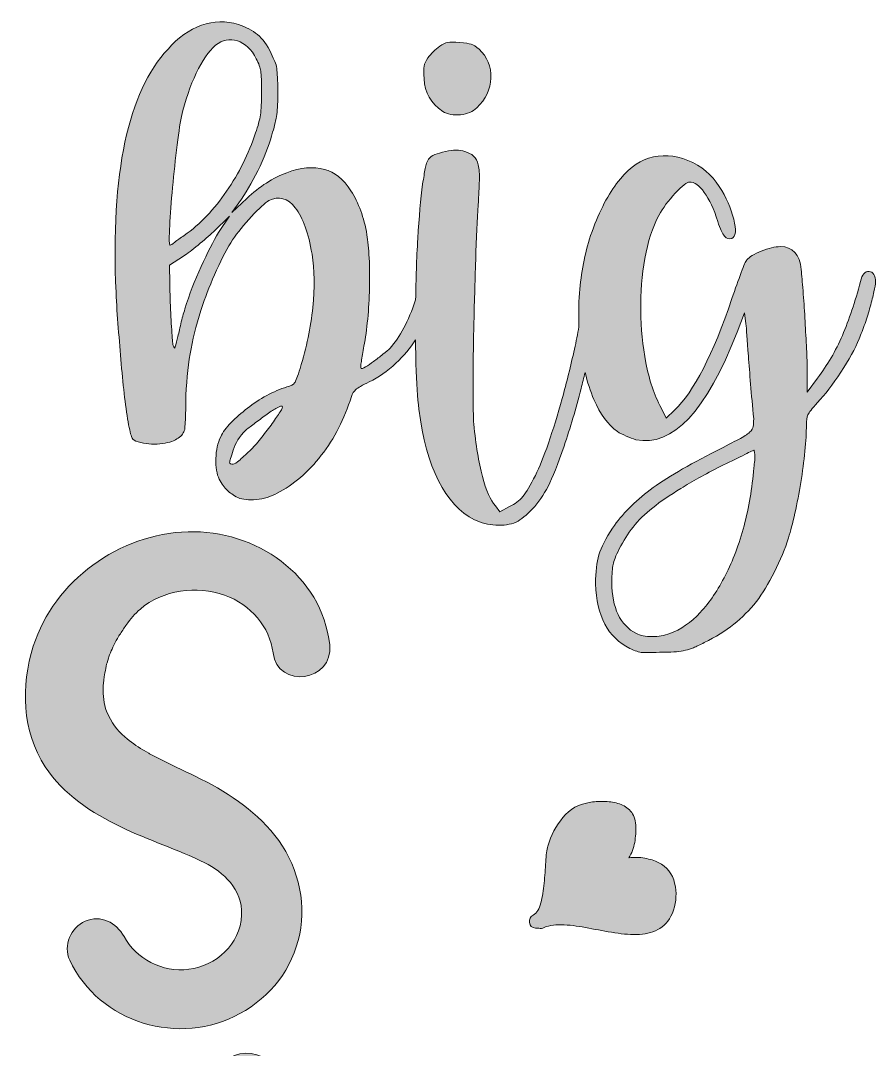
# Model space of a CAD drawing. Header units: inches. Extents: x 107 to 972, y -1000 to -80.
# Drawn here: x 622.5 to 972.3, y -503.1 to -82.4 of the extents above; entities that cross this region are included whole.
import ezdxf

# ---------------------------------------------------------------- set-up
doc = ezdxf.new("R2010")
doc.units = ezdxf.units.IN
doc.header["$MEASUREMENT"] = 0
doc.layers.add('Layer 1', color=7, linetype='Continuous')

# ---------------------------------------------------------------- blocks, each defined once
blk = doc.blocks.new('block 2')
at = {"layer": 'Layer 1', "true_color": 0x050505}
h = blk.add_hatch(color=18, dxfattribs=at)
h.dxf.hatch_style = 2
edge = h.paths.add_edge_path()
edge.add_spline(control_points=[(969.69, -184.98), (967.97, -184.88), (966.81, -186.24), (966.2, -189.08), (963.97, -197.38), (961.49, -204.72), (958.76, -211.1), (956.03, -217.47), (952.63, -223.3), (948.58, -228.56), (948.58, -228.56), (944.33, -234.33), (944.33, -234.33), (944.33, -234.33), (944.33, -224.31), (944.33, -224.31), (944.33, -221.88), (944.23, -218.84), (944.03, -215.2), (943.82, -211.55), (943.62, -207.81), (943.42, -203.96), (943.21, -200.11), (942.96, -196.42), (942.65, -192.87), (942.35, -189.33), (942.09, -186.45), (941.89, -184.22), (941.28, -177.94), (938.44, -174.8), (933.36, -174.8), (931.12, -174.8), (928.53, -175.41), (925.59, -176.62), (922.64, -177.84), (920.66, -179.05), (919.65, -180.27), (919.24, -180.68), (918.47, -182.39), (917.36, -185.43), (916.24, -188.47), (914.97, -192.01), (913.55, -196.06), (905.82, -218.94), (898, -234.13), (890.08, -241.62), (890.08, -241.62), (886.72, -244.96), (886.72, -244.96), (886.72, -244.96), (884.6, -240.71), (884.6, -240.71), (881.76, -235.45), (879.69, -229.32), (878.37, -222.33), (877.05, -215.35), (876.35, -208.21), (876.25, -200.92), (876.14, -193.63), (876.7, -186.55), (877.92, -179.66), (879.13, -172.78), (881.05, -166.9), (883.69, -162.04), (885.31, -159.01), (887.54, -155.97), (890.38, -152.93), (893.23, -149.9), (895.16, -148.38), (896.17, -148.38), (898.21, -148.38), (900.24, -149.8), (902.27, -152.63), (904.3, -155.47), (906.13, -159.42), (907.76, -164.47), (908.77, -167.51), (909.69, -169.54), (910.5, -170.55), (911.31, -171.56), (912.33, -171.87), (913.55, -171.46), (915.17, -170.65), (915.43, -168.02), (914.31, -163.56), (913.19, -159.11), (911.21, -154.66), (908.37, -150.2), (905.32, -145.34), (901.05, -141.8), (895.56, -139.57), (890.07, -137.34), (884.7, -137.04), (879.44, -138.66), (874.78, -140.08), (870.42, -143.52), (866.38, -148.98), (862.32, -154.45), (858.78, -161.54), (855.75, -170.25), (853.32, -177.74), (851.8, -185.58), (851.19, -193.78), (850.84, -198.5), (850.79, -203.09), (850.98, -207.57), (850.43, -210.52), (849.82, -213.56), (849.12, -216.71), (847.6, -223.6), (845.93, -230.33), (844.11, -236.91), (842.29, -243.49), (840.41, -249.57), (838.49, -255.14), (836.56, -260.71), (834.79, -265.11), (833.17, -268.35), (831.15, -272.4), (829.42, -275.29), (828.01, -277), (826.59, -278.73), (824.77, -280.09), (822.54, -281.1), (822.54, -281.1), (818.6, -283.23), (818.6, -283.23), (818.6, -283.23), (816.77, -280.8), (816.77, -280.8), (814.75, -278.57), (812.98, -274.57), (811.46, -268.8), (809.94, -263.03), (808.77, -255.89), (807.96, -247.39), (807.76, -244.76), (807.66, -239.7), (807.66, -232.2), (807.66, -224.72), (807.76, -216.46), (807.96, -207.45), (808.16, -198.44), (808.42, -189.38), (808.72, -180.27), (809.03, -171.16), (809.38, -163.67), (809.79, -157.79), (809.99, -153.74), (810.14, -150.4), (810.24, -147.77), (810.34, -145.14), (810.19, -143.01), (809.79, -141.39), (809.38, -139.77), (808.72, -138.56), (807.81, -137.75), (806.9, -136.94), (805.73, -136.33), (804.32, -135.92), (802.09, -135.12), (799.46, -135.12), (796.42, -135.92), (794.6, -136.33), (793.13, -136.74), (792.02, -137.14), (790.9, -137.55), (790.04, -138.2), (789.44, -139.11), (788.83, -140.02), (788.37, -141.29), (788.07, -142.91), (787.77, -144.53), (787.41, -146.66), (787.01, -149.29), (786.2, -155.36), (785.54, -162.76), (785.03, -171.46), (784.55, -179.8), (784.26, -188.18), (784.15, -196.61), (781.18, -205.29), (777.68, -211.91), (773.64, -216.41), (773.04, -217.02), (772.07, -217.83), (770.76, -218.84), (769.44, -219.86), (768.18, -220.81), (766.96, -221.73), (765.75, -222.64), (764.63, -223.4), (763.62, -224), (762.6, -224.61), (762, -224.81), (761.8, -224.61), (761.59, -224.41), (761.65, -223.45), (761.95, -221.73), (762.25, -220.01), (762.6, -217.93), (763.01, -215.5), (763.62, -212.26), (764.12, -208.57), (764.53, -204.41), (764.94, -200.27), (765.19, -196.06), (765.29, -191.81), (765.39, -187.56), (765.34, -183.46), (765.14, -179.51), (764.94, -175.56), (764.63, -172.37), (764.23, -169.94), (763.01, -162.86), (760.84, -156.88), (757.7, -152.02), (754.56, -147.16), (750.96, -144.23), (746.92, -143.21), (742.25, -142), (737.09, -142.45), (731.43, -144.58), (725.75, -146.71), (720.29, -150.2), (715.02, -155.06), (715.02, -155.06), (708.95, -160.83), (708.95, -160.83), (708.95, -160.83), (712.9, -155.36), (712.9, -155.36), (715.53, -151.52), (718.06, -147.01), (720.49, -141.85), (722.92, -136.68), (724.64, -132.08), (725.65, -128.03), (726.46, -125.4), (727.02, -122.97), (727.33, -120.74), (727.63, -118.51), (727.78, -115.38), (727.78, -111.32), (727.78, -108.89), (727.73, -106.97), (727.63, -105.55), (727.53, -104.14), (727.43, -102.92), (727.33, -101.91), (727.22, -100.9), (726.97, -99.98), (726.57, -99.17), (726.16, -98.37), (725.65, -97.25), (725.05, -95.83), (723.42, -92.39), (721.56, -89.81), (719.43, -88.09), (717.3, -86.37), (714.72, -85), (711.68, -83.99), (706.62, -82.37), (701.56, -82.47), (696.5, -84.29), (691.43, -86.11), (686.88, -89.35), (682.83, -94.01), (666.43, -111.63), (659.34, -144.84), (661.57, -193.63), (661.77, -198.29), (662.08, -203.1), (662.48, -208.06), (662.89, -213.02), (663.29, -217.93), (663.7, -222.79), (664.1, -227.65), (664.56, -232.2), (665.06, -236.46), (665.57, -240.71), (666.13, -244.46), (666.73, -247.69), (667.34, -250.73), (667.8, -252.55), (668.1, -253.16), (668.4, -253.77), (669.26, -254.28), (670.68, -254.68), (673.51, -255.49), (676.45, -255.74), (679.49, -255.44), (682.53, -255.14), (684.85, -254.48), (686.47, -253.47), (688.09, -252.45), (689.1, -251.34), (689.51, -250.12), (689.71, -249.72), (689.86, -248.05), (689.97, -245.11), (690.07, -242.18), (690.12, -238.99), (690.12, -235.55), (690.52, -228.46), (691.23, -222.13), (692.24, -216.56), (693.26, -211), (694.87, -204.97), (697.1, -198.49), (698.52, -194.24), (700.4, -189.53), (702.73, -184.37), (705.05, -179.2), (707.23, -175.1), (709.25, -172.07), (711.27, -169.03), (713.86, -165.84), (717, -162.5), (720.14, -159.16), (722.51, -156.99), (724.14, -155.97), (728.18, -153.95), (731.78, -154.96), (734.92, -159.01), (738.06, -163.06), (740.33, -169.33), (741.75, -177.84), (742.76, -184.32), (742.86, -191.61), (742.06, -199.71), (741.24, -207.81), (739.52, -216.11), (736.89, -224.61), (735.88, -227.85), (735.12, -229.83), (734.62, -230.53), (734.11, -231.25), (733.04, -231.8), (731.43, -232.2), (728.79, -233.02), (726.06, -234.18), (723.22, -235.7), (720.39, -237.22), (717.76, -238.94), (715.33, -240.86), (712.9, -242.79), (710.67, -244.76), (708.65, -246.78), (706.62, -248.81), (705.2, -250.73), (704.39, -252.55), (703.18, -254.98), (702.52, -257.97), (702.42, -261.51), (702.32, -265.06), (702.77, -267.84), (703.79, -269.87), (704.8, -271.89), (705.86, -273.41), (706.98, -274.42), (708.09, -275.44), (709.56, -276.45), (711.38, -277.46), (713.4, -278.27), (715.94, -278.52), (718.97, -278.22), (722.01, -277.92), (724.84, -277.06), (727.48, -275.64), (734.16, -272.2), (740.18, -267.03), (745.55, -260.15), (750.91, -253.27), (755.01, -245.26), (757.85, -236.15), (758.25, -234.94), (758.86, -233.98), (759.67, -233.27), (760.48, -232.56), (762.3, -231.5), (765.14, -230.08), (768.98, -228.26), (772.63, -225.73), (776.07, -222.48), (779.29, -219.46), (781.95, -216.25), (784.11, -212.87), (784.14, -216.24), (784.19, -219.56), (784.27, -222.79), (784.48, -230.69), (784.88, -236.86), (785.49, -241.32), (788.53, -265.21), (796.12, -280.3), (808.27, -286.57), (810.9, -287.79), (813.78, -288.5), (816.92, -288.7), (820.06, -288.9), (822.85, -288.5), (825.28, -287.48), (827.3, -286.47), (829.53, -284.65), (831.96, -282.02), (834.39, -279.39), (836.52, -276.35), (838.34, -272.9), (840.16, -269.26), (842.33, -263.74), (844.87, -256.35), (847.4, -248.96), (849.73, -241.12), (851.85, -232.81), (852.42, -230.59), (852.97, -228.4), (853.49, -226.24), (854.45, -230.21), (855.63, -233.94), (857.11, -237.37), (859.64, -243.24), (862.83, -247.59), (866.68, -250.43), (867.69, -251.04), (868.91, -251.64), (870.32, -252.25), (871.74, -252.86), (873.06, -253.37), (874.27, -253.77), (889.28, -256.81), (903.08, -242.13), (915.68, -209.73), (915.68, -209.73), (918.73, -201.83), (918.73, -201.83), (918.73, -201.83), (919.3, -206.39), (919.3, -206.39), (919.49, -208.41), (919.83, -212.82), (920.31, -219.6), (920.79, -226.39), (921.51, -234.94), (922.46, -245.26), (922.46, -246.48), (922.41, -247.5), (922.31, -248.3), (922.21, -249.11), (921.71, -249.92), (920.8, -250.73), (919.88, -251.54), (918.37, -252.51), (916.24, -253.62), (914.11, -254.73), (911.12, -256.3), (907.28, -258.32), (895.53, -264.2), (886.47, -269.52), (880.1, -274.27), (873.72, -279.03), (868.6, -284.25), (864.76, -289.91), (861.92, -294.16), (860.05, -297.81), (859.14, -300.85), (858.23, -303.88), (857.77, -307.83), (857.77, -312.69), (858.18, -325.85), (862.85, -334.66), (871.79, -339.12), (873.82, -340.13), (875.55, -340.68), (876.97, -340.79), (878.4, -340.89), (881.24, -340.83), (885.51, -340.63), (887.74, -340.63), (889.52, -340.58), (890.84, -340.48), (892.16, -340.38), (893.38, -340.18), (894.5, -339.87), (895.61, -339.57), (896.73, -339.22), (897.85, -338.81), (898.97, -338.4), (900.44, -337.7), (902.27, -336.69), (906.94, -334.46), (910.96, -331.98), (914.31, -329.24), (917.66, -326.51), (920.76, -323.42), (923.61, -319.98), (926.05, -316.74), (928.48, -312.69), (930.92, -307.83), (933.36, -302.97), (935.29, -298.31), (936.72, -293.86), (937.52, -291.23), (938.39, -287.89), (939.3, -283.84), (940.22, -279.79), (941.03, -275.59), (941.74, -271.23), (942.46, -266.88), (943.01, -262.63), (943.42, -258.48), (943.82, -254.33), (944.03, -250.73), (944.03, -247.69), (944.03, -245.87), (944.23, -244.51), (944.64, -243.59), (945.04, -242.68), (946.35, -241.01), (948.58, -238.58), (951.62, -235.35), (954.81, -231.19), (958.15, -226.13), (961.49, -221.07), (963.97, -216.51), (965.59, -212.46), (966.4, -210.64), (967.21, -208.57), (968.02, -206.24), (968.83, -203.91), (969.54, -201.63), (970.15, -199.4), (970.76, -197.18), (971.26, -195.15), (971.67, -193.33), (972.07, -191.51), (972.28, -190.19), (972.28, -189.38), (972.28, -186.55), (971.41, -185.08), (969.69, -184.98)], knot_values=[0, 0, 0, 0, 1, 1, 1, 2, 2, 2, 3, 3, 3, 4, 4, 4, 5, 5, 5, 6, 6, 6, 7, 7, 7, 8, 8, 8, 9, 9, 9, 10, 10, 10, 11, 11, 11, 12, 12, 12, 13, 13, 13, 14, 14, 14, 15, 15, 15, 16, 16, 16, 17, 17, 17, 18, 18, 18, 19, 19, 19, 20, 20, 20, 21, 21, 21, 22, 22, 22, 23, 23, 23, 24, 24, 24, 25, 25, 25, 26, 26, 26, 27, 27, 27, 28, 28, 28, 29, 29, 29, 30, 30, 30, 31, 31, 31, 32, 32, 32, 33, 33, 33, 34, 34, 34, 35, 35, 35, 36, 36, 36, 37, 37, 37, 38, 38, 38, 39, 39, 39, 40, 40, 40, 41, 41, 41, 42, 42, 42, 43, 43, 43, 44, 44, 44, 45, 45, 45, 46, 46, 46, 47, 47, 47, 48, 48, 48, 49, 49, 49, 50, 50, 50, 51, 51, 51, 52, 52, 52, 53, 53, 53, 54, 54, 54, 55, 55, 55, 56, 56, 56, 57, 57, 57, 58, 58, 58, 59, 59, 59, 60, 60, 60, 61, 61, 61, 62, 62, 62, 63, 63, 63, 64, 64, 64, 65, 65, 65, 66, 66, 66, 67, 67, 67, 68, 68, 68, 69, 69, 69, 70, 70, 70, 71, 71, 71, 72, 72, 72, 73, 73, 73, 74, 74, 74, 75, 75, 75, 76, 76, 76, 77, 77, 77, 78, 78, 78, 79, 79, 79, 80, 80, 80, 81, 81, 81, 82, 82, 82, 83, 83, 83, 84, 84, 84, 85, 85, 85, 86, 86, 86, 87, 87, 87, 88, 88, 88, 89, 89, 89, 90, 90, 90, 91, 91, 91, 92, 92, 92, 93, 93, 93, 94, 94, 94, 95, 95, 95, 96, 96, 96, 97, 97, 97, 98, 98, 98, 99, 99, 99, 100, 100, 100, 101, 101, 101, 102, 102, 102, 103, 103, 103, 104, 104, 104, 105, 105, 105, 106, 106, 106, 107, 107, 107, 108, 108, 108, 109, 109, 109, 110, 110, 110, 111, 111, 111, 112, 112, 112, 113, 113, 113, 114, 114, 114, 115, 115, 115, 116, 116, 116, 117, 117, 117, 118, 118, 118, 119, 119, 119, 120, 120, 120, 121, 121, 121, 122, 122, 122, 123, 123, 123, 124, 124, 124, 125, 125, 125, 126, 126, 126, 127, 127, 127, 128, 128, 128, 129, 129, 129, 130, 130, 130, 131, 131, 131, 132, 132, 132, 133, 133, 133, 134, 134, 134, 135, 135, 135, 136, 136, 136, 137, 137, 137, 138, 138, 138, 139, 139, 139, 140, 140, 140, 141, 141, 141, 142, 142, 142, 143, 143, 143, 144, 144, 144, 145, 145, 145, 146, 146, 146, 147, 147, 147, 148, 148, 148, 149, 149, 149, 150, 150, 150, 151, 151, 151, 152, 152, 152, 153, 153, 153, 154, 154, 154, 155, 155, 155, 156, 156, 156, 157, 157, 157, 158, 158, 158, 159, 159, 159, 160, 160, 160, 161, 161, 161, 162, 162, 162, 163, 163, 163, 164, 164, 164, 165, 165, 165, 166, 166, 166, 167, 167, 167, 168, 168, 168, 169, 169, 169, 170, 170, 170, 171, 171, 171, 172, 172, 172, 173, 173, 173, 174, 174, 174, 175, 175, 175, 176, 176, 176, 177, 177, 177, 178, 178, 178, 179, 179, 179, 180, 180, 180, 180], degree=3, periodic=1)
edge = h.paths.add_edge_path()
edge.add_spline(control_points=[(683.44, -167.82), (683.64, -163.56), (683.99, -158.55), (684.5, -152.78), (685, -147.01), (685.61, -141.19), (686.32, -135.32), (687.03, -129.45), (687.69, -124.89), (688.3, -121.65), (689.91, -114.97), (691.94, -109.04), (694.37, -103.88), (696.8, -98.72), (699.43, -94.92), (702.27, -92.49), (705.1, -90.27), (708.09, -89.66), (711.23, -90.67), (714.37, -91.68), (716.95, -94.11), (718.97, -97.96), (719.98, -99.98), (720.59, -101.71), (720.79, -103.12), (720.99, -104.54), (721.1, -107.37), (721.1, -111.63), (721.1, -115.68), (720.95, -118.76), (720.64, -120.89), (720.34, -123.02), (719.68, -125.5), (718.67, -128.33), (715.83, -136.84), (711.88, -144.78), (706.82, -152.17), (701.76, -159.57), (695.99, -165.59), (689.51, -170.25), (687.89, -171.26), (686.57, -172.17), (685.56, -172.98), (684.55, -173.79), (683.94, -174.19), (683.74, -174.19), (683.33, -174.19), (683.23, -172.07), (683.44, -167.82)], knot_values=[0, 0, 0, 0, 1, 1, 1, 2, 2, 2, 3, 3, 3, 4, 4, 4, 5, 5, 5, 6, 6, 6, 7, 7, 7, 8, 8, 8, 9, 9, 9, 10, 10, 10, 11, 11, 11, 12, 12, 12, 13, 13, 13, 14, 14, 14, 15, 15, 15, 16, 16, 16, 16], degree=3, periodic=1)
edge = h.paths.add_edge_path()
edge.add_spline(control_points=[(703.54, -169.03), (701.34, -172.67), (698.94, -177.33), (696.34, -183), (693.74, -188.67), (691.54, -194.44), (689.74, -200.31), (689.14, -202.14), (688.59, -204.16), (688.09, -206.39), (687.58, -208.62), (687.14, -210.54), (686.74, -212.16), (686.14, -214.59), (685.79, -215.95), (685.69, -216.26), (685.59, -216.56), (685.34, -216.21), (684.94, -215.2), (684.74, -214.39), (684.53, -212.26), (684.33, -208.82), (684.14, -205.38), (683.94, -201.63), (683.74, -197.58), (683.74, -197.58), (683.44, -182.39), (683.44, -182.39), (683.44, -182.39), (689.14, -178.75), (689.14, -178.75), (690.74, -177.74), (692.73, -176.22), (695.14, -174.19), (697.54, -172.17), (699.63, -170.35), (701.44, -168.73), (701.44, -168.73), (708.04, -162.35), (708.04, -162.35), (708.04, -162.35), (703.54, -169.03), (703.54, -169.03)], knot_values=[0, 0, 0, 0, 1, 1, 1, 2, 2, 2, 3, 3, 3, 4, 4, 4, 5, 5, 5, 6, 6, 6, 7, 7, 7, 8, 8, 8, 9, 9, 9, 10, 10, 10, 11, 11, 11, 12, 12, 12, 13, 13, 13, 14, 14, 14, 14], degree=3, periodic=1)
edge = h.paths.add_edge_path()
edge.add_spline(control_points=[(728.69, -242.38), (727.88, -243.7), (726.82, -245.26), (725.5, -247.09), (724.19, -248.91), (722.77, -250.78), (721.25, -252.71), (719.73, -254.63), (718.26, -256.3), (716.85, -257.72), (715.22, -259.34), (713.7, -260.75), (712.29, -261.97), (710.87, -263.18), (709.96, -263.79), (709.56, -263.79), (708.54, -263.79), (708.04, -263.54), (708.04, -263.03), (708.04, -262.53), (708.54, -260.86), (709.56, -258.02), (710.36, -255.19), (712.09, -252.45), (714.72, -249.82), (715.73, -249.01), (717.05, -248), (718.67, -246.78), (720.29, -245.57), (721.86, -244.41), (723.38, -243.29), (724.9, -242.18), (726.26, -241.32), (727.48, -240.71), (728.69, -240.1), (729.4, -239.9), (729.6, -240.1), (729.8, -240.31), (729.5, -241.06), (728.69, -242.38)], knot_values=[0, 0, 0, 0, 1, 1, 1, 2, 2, 2, 3, 3, 3, 4, 4, 4, 5, 5, 5, 6, 6, 6, 7, 7, 7, 8, 8, 8, 9, 9, 9, 10, 10, 10, 11, 11, 11, 12, 12, 12, 13, 13, 13, 13], degree=3, periodic=1)
edge = h.paths.add_edge_path()
edge.add_spline(control_points=[(922.46, -265.31), (921.86, -273.62), (920.54, -281.51), (918.52, -289), (916.49, -296.49), (913.96, -303.22), (910.92, -309.2), (907.89, -315.17), (904.44, -320.23), (900.6, -324.38), (896.75, -328.53), (892.6, -331.42), (888.14, -333.04), (885.91, -333.85), (883.48, -334.26), (880.85, -334.26), (878.22, -334.26), (876.09, -333.85), (874.48, -333.04), (867.79, -329.6), (864.45, -322.61), (864.45, -312.08), (864.45, -308.64), (864.61, -306.21), (864.91, -304.8), (865.21, -303.38), (866.07, -301.25), (867.49, -298.42), (869.11, -295.18), (870.98, -292.19), (873.11, -289.46), (875.24, -286.72), (877.92, -284.09), (881.16, -281.56), (884.39, -279.03), (888.24, -276.4), (892.7, -273.66), (897.15, -270.93), (902.52, -267.94), (908.8, -264.7), (912.24, -263.08), (915.27, -261.62), (917.91, -260.3), (920.54, -258.98), (922.06, -258.23), (922.46, -258.02), (922.66, -257.82), (922.82, -258.43), (922.92, -259.84), (923.02, -261.26), (922.87, -263.08), (922.46, -265.31)], knot_values=[0, 0, 0, 0, 1, 1, 1, 2, 2, 2, 3, 3, 3, 4, 4, 4, 5, 5, 5, 6, 6, 6, 7, 7, 7, 8, 8, 8, 9, 9, 9, 10, 10, 10, 11, 11, 11, 12, 12, 12, 13, 13, 13, 14, 14, 14, 15, 15, 15, 16, 16, 16, 17, 17, 17, 17], degree=3, periodic=1)
h = blk.add_hatch(color=18, dxfattribs=at)
h.dxf.hatch_style = 2
edge = h.paths.add_edge_path()
edge.add_spline(control_points=[(795.21, -119.52), (797.23, -120.74), (799.66, -121.19), (802.5, -120.89), (805.33, -120.59), (807.56, -119.63), (809.18, -118), (812.82, -114.56), (814.75, -110.52), (814.95, -105.86), (815.15, -101.2), (813.53, -97.25), (810.09, -94.01), (808.88, -93), (807.81, -92.34), (806.9, -92.04), (805.99, -91.73), (804.42, -91.48), (802.19, -91.28), (799.96, -91.08), (798.35, -91.08), (797.33, -91.28), (796.32, -91.48), (795.21, -91.99), (793.99, -92.8), (792.17, -94.21), (790.55, -95.83), (789.13, -97.65), (788.32, -98.87), (787.81, -99.98), (787.61, -101), (787.41, -102.01), (787.41, -103.73), (787.61, -106.16), (787.81, -111.83), (790.35, -116.29), (795.21, -119.52)], knot_values=[0, 0, 0, 0, 1, 1, 1, 2, 2, 2, 3, 3, 3, 4, 4, 4, 5, 5, 5, 6, 6, 6, 7, 7, 7, 8, 8, 8, 9, 9, 9, 10, 10, 10, 11, 11, 11, 12, 12, 12, 12], degree=3, periodic=1)
h = blk.add_hatch(color=18, dxfattribs=at)
h.dxf.hatch_style = 2
edge = h.paths.add_edge_path()
edge.add_spline(control_points=[(663.59, -412.11), (674.79, -417.53), (686.72, -421.27), (697.89, -426.8), (705.34, -430.5), (713.33, -437.57), (712.93, -448.06), (712.44, -460.37), (702.44, -468.8), (691.31, -470.33), (680.51, -471.81), (669.65, -465.87), (664.84, -456.95), (661.73, -451.21), (655.3, -447.91), (648.92, -450.66), (643.04, -453.2), (639.86, -460.63), (642.63, -466.57), (654.66, -492.37), (687.65, -502.08), (712.28, -488.47), (724.85, -481.52), (733.78, -470.15), (736.71, -455.98), (739.61, -441.98), (735.48, -426.63), (726.55, -415.57), (717.76, -404.68), (706.42, -397.43), (693.97, -391.38), (688.83, -388.88), (683.62, -386.53), (678.54, -383.9), (677.44, -383.33), (676.33, -382.74), (675.24, -382.16), (675.54, -382.3), (672.68, -380.68), (672.59, -380.62), (670.01, -379.01), (667.52, -377.25), (665.18, -375.3), (661.8, -372.47), (659.8, -369.67), (657.69, -364.72), (657.5, -364.28), (657.36, -363.94), (657.26, -363.68), (656.84, -362.08), (656.61, -360.4), (656.43, -358.76), (656.05, -355.19), (656.26, -353.77), (657.04, -349.07), (657.24, -347.87), (657.45, -346.68), (657.72, -345.5), (657.84, -345.28), (658.63, -342.68), (658.65, -342.61), (659.45, -340.42), (660.37, -338.26), (661.44, -336.17), (661.28, -336.57), (663.06, -333.49), (663.01, -333.58), (663.85, -332.29), (664.72, -330.99), (665.62, -329.74), (667.72, -326.81), (669.18, -325.08), (671.53, -323.03), (680.53, -315.18), (694.78, -313.32), (705.94, -317.31), (716.78, -321.18), (724.5, -330.34), (725.8, -340.94), (727.65, -355.92), (750.66, -352.65), (748.99, -337.69), (745.78, -308.89), (718.61, -290.65), (691.03, -291.39), (663.03, -292.14), (636.28, -311.42), (627.73, -338.16), (622.51, -354.51), (623.11, -372.83), (632.63, -387.54), (639.91, -398.8), (651.74, -406.38), (663.59, -412.11)], knot_values=[0, 0, 0, 0, 1, 1, 1, 2, 2, 2, 3, 3, 3, 4, 4, 4, 5, 5, 5, 6, 6, 6, 7, 7, 7, 8, 8, 8, 9, 9, 9, 10, 10, 10, 11, 11, 11, 12, 12, 12, 13, 13, 13, 14, 14, 14, 15, 15, 15, 16, 16, 16, 17, 17, 17, 18, 18, 18, 19, 19, 19, 20, 20, 20, 21, 21, 21, 22, 22, 22, 23, 23, 23, 24, 24, 24, 25, 25, 25, 26, 26, 26, 27, 27, 27, 28, 28, 28, 29, 29, 29, 30, 30, 30, 31, 31, 31, 31], degree=3, periodic=1)
h = blk.add_hatch(color=18, dxfattribs=at)
h.dxf.hatch_style = 2
edge = h.paths.add_edge_path()
edge.add_spline(control_points=[(874.19, -411.36), (874.06, -408.95), (873.36, -407.07), (872.1, -405.67), (870.84, -404.29), (869.31, -403.3), (867.53, -402.7), (865.74, -402.09), (863.82, -401.75), (861.75, -401.69), (859.69, -401.61), (857.73, -401.73), (855.87, -402), (850.95, -402.7), (847.12, -404.77), (844.36, -408.23), (841.61, -411.69), (839.55, -415.6), (838.19, -419.95), (837.78, -421.47), (837.51, -423.64), (837.36, -426.45), (837.21, -429.29), (837.01, -432.16), (836.73, -435.11), (836.45, -438.04), (836.01, -440.73), (835.37, -443.18), (834.74, -445.64), (833.7, -447.3), (832.27, -448.16), (831.03, -448.89), (830.51, -449.91), (830.69, -451.24), (830.88, -452.57), (831.74, -453.31), (833.25, -453.47), (833.5, -453.47), (833.7, -453.49), (833.88, -453.51), (834.06, -453.54), (834.26, -453.56), (834.5, -453.56), (835.29, -453.7), (836.03, -453.6), (836.72, -453.2), (839.03, -452.3), (841.76, -451.94), (844.93, -452.14), (848.09, -452.34), (851.44, -452.79), (854.96, -453.49), (858.5, -454.17), (862.05, -454.82), (865.62, -455.41), (869.19, -456.01), (872.57, -456.22), (875.74, -456.05), (878.9, -455.88), (881.7, -455.07), (884.11, -453.59), (886.54, -452.12), (888.39, -449.62), (889.7, -446.09), (890.85, -442.62), (891.01, -438.97), (890.13, -435.13), (889.26, -431.3), (887.01, -428.46), (883.4, -426.61), (881.93, -425.86), (880.09, -425.29), (877.89, -424.91), (875.68, -424.51), (873.53, -424.46), (871.41, -424.74), (872.61, -422.88), (873.4, -420.8), (873.79, -418.47), (874.18, -416.14), (874.31, -413.78), (874.19, -411.36)], knot_values=[0, 0, 0, 0, 1, 1, 1, 2, 2, 2, 3, 3, 3, 4, 4, 4, 5, 5, 5, 6, 6, 6, 7, 7, 7, 8, 8, 8, 9, 9, 9, 10, 10, 10, 11, 11, 11, 12, 12, 12, 13, 13, 13, 14, 14, 14, 15, 15, 15, 16, 16, 16, 17, 17, 17, 18, 18, 18, 19, 19, 19, 20, 20, 20, 21, 21, 21, 22, 22, 22, 23, 23, 23, 24, 24, 24, 25, 25, 25, 26, 26, 26, 27, 27, 27, 27], degree=3, periodic=1)
h = blk.add_hatch(color=18, dxfattribs=at)
h.dxf.hatch_style = 2
edge = h.paths.add_edge_path()
edge.add_spline(control_points=[(806.98, -519.26), (800.39, -536.58), (793.75, -553.87), (787.03, -571.14), (781, -586.64), (774.64, -602.3), (764.57, -615.69), (757.88, -624.58), (745.56, -634.71), (736.34, -625.3), (732.25, -621.14), (730.19, -614.55), (729.06, -608.13), (727.45, -599), (726.64, -589.67), (726.01, -580.43), (724.6, -559.68), (725.2, -538.92), (727.77, -518.29), (729.74, -502.41), (704.86, -499.19), (703.13, -515.08), (700.72, -537.24), (699.99, -559.59), (701.25, -581.85), (702.34, -601.16), (702.9, -624.92), (716.17, -640.38), (730.54, -657.12), (753.45, -657.87), (770.76, -645.05), (786.68, -633.25), (796.49, -613.14), (804.08, -595.39), (805.35, -592.42), (806.58, -589.44), (807.8, -586.46), (807.1, -602.04), (805.55, -617.6), (803.13, -633.06), (800.98, -646.83), (798.8, -662.44), (788.05, -670.49), (787.84, -670.65), (786.72, -671.42), (786.07, -671.87), (784.79, -672.63), (782.04, -674.32), (781.76, -674.54), (779.14, -675.98), (776.33, -677.16), (773.48, -678.06), (773.55, -677.97), (770.38, -678.74), (769.91, -678.84), (768.15, -679.17), (766.38, -679.41), (764.59, -679.57), (763.07, -679.71), (761.56, -679.85), (760.04, -680), (759.18, -680.09), (758.32, -680.15), (757.45, -680.19), (757.2, -680.19), (756.85, -680.17), (756.4, -680.16), (749.27, -679.85), (742.59, -683.45), (740.78, -690.75), (739.19, -697.15), (742.16, -705.57), (749.1, -707.7), (759.86, -711.01), (769.73, -711.44), (780.58, -708.28), (788.57, -705.96), (796.63, -702.15), (802.83, -696.53), (816.94, -683.71), (823.06, -664.82), (826.41, -646.59), (833.91, -605.76), (834.9, -563.49), (830.67, -522.24), (829.43, -510.04), (811.29, -507.95), (806.98, -519.26)], knot_values=[0, 0, 0, 0, 1, 1, 1, 2, 2, 2, 3, 3, 3, 4, 4, 4, 5, 5, 5, 6, 6, 6, 7, 7, 7, 8, 8, 8, 9, 9, 9, 10, 10, 10, 11, 11, 11, 12, 12, 12, 13, 13, 13, 14, 14, 14, 15, 15, 15, 16, 16, 16, 17, 17, 17, 18, 18, 18, 19, 19, 19, 20, 20, 20, 21, 21, 21, 22, 22, 22, 23, 23, 23, 24, 24, 24, 25, 25, 25, 26, 26, 26, 27, 27, 27, 28, 28, 28, 29, 29, 29, 29], degree=3, periodic=1)
at = {"layer": 'Layer 1', "lineweight": 0}
for points, knots in [([(969.69, -184.98), (967.97, -184.88), (966.81, -186.24), (966.2, -189.08), (963.97, -197.38), (961.49, -204.72), (958.76, -211.1), (956.03, -217.47), (952.63, -223.3), (948.58, -228.56), (948.58, -228.56), (944.33, -234.33), (944.33, -234.33), (944.33, -234.33), (944.33, -224.31), (944.33, -224.31), (944.33, -221.88), (944.23, -218.84), (944.03, -215.2), (943.82, -211.55), (943.62, -207.81), (943.42, -203.96), (943.21, -200.11), (942.96, -196.42), (942.65, -192.87), (942.35, -189.33), (942.09, -186.45), (941.89, -184.22), (941.28, -177.94), (938.44, -174.8), (933.36, -174.8), (931.12, -174.8), (928.53, -175.41), (925.59, -176.62), (922.64, -177.84), (920.66, -179.05), (919.65, -180.27), (919.24, -180.68), (918.47, -182.39), (917.36, -185.43), (916.24, -188.47), (914.97, -192.01), (913.55, -196.06), (905.82, -218.94), (898, -234.13), (890.08, -241.62), (890.08, -241.62), (886.72, -244.96), (886.72, -244.96), (886.72, -244.96), (884.6, -240.71), (884.6, -240.71), (881.76, -235.45), (879.69, -229.32), (878.37, -222.33), (877.05, -215.35), (876.35, -208.21), (876.25, -200.92), (876.14, -193.63), (876.7, -186.55), (877.92, -179.66), (879.13, -172.78), (881.05, -166.9), (883.69, -162.04), (885.31, -159.01), (887.54, -155.97), (890.38, -152.93), (893.23, -149.9), (895.16, -148.38), (896.17, -148.38), (898.21, -148.38), (900.24, -149.8), (902.27, -152.63), (904.3, -155.47), (906.13, -159.42), (907.76, -164.47), (908.77, -167.51), (909.69, -169.54), (910.5, -170.55), (911.31, -171.56), (912.33, -171.87), (913.55, -171.46), (915.17, -170.65), (915.43, -168.02), (914.31, -163.56), (913.19, -159.11), (911.21, -154.66), (908.37, -150.2), (905.32, -145.34), (901.05, -141.8), (895.56, -139.57), (890.07, -137.34), (884.7, -137.04), (879.44, -138.66), (874.78, -140.08), (870.42, -143.52), (866.38, -148.98), (862.32, -154.45), (858.78, -161.54), (855.75, -170.25), (853.32, -177.74), (851.8, -185.58), (851.19, -193.78), (850.84, -198.5), (850.79, -203.09), (850.98, -207.57), (850.43, -210.52), (849.82, -213.56), (849.12, -216.71), (847.6, -223.6), (845.93, -230.33), (844.11, -236.91), (842.29, -243.49), (840.41, -249.57), (838.49, -255.14), (836.56, -260.71), (834.79, -265.11), (833.17, -268.35), (831.15, -272.4), (829.42, -275.29), (828.01, -277), (826.59, -278.73), (824.77, -280.09), (822.54, -281.1), (822.54, -281.1), (818.6, -283.23), (818.6, -283.23), (818.6, -283.23), (816.77, -280.8), (816.77, -280.8), (814.75, -278.57), (812.98, -274.57), (811.46, -268.8), (809.94, -263.03), (808.77, -255.89), (807.96, -247.39), (807.76, -244.76), (807.66, -239.7), (807.66, -232.2), (807.66, -224.72), (807.76, -216.46), (807.96, -207.45), (808.16, -198.44), (808.42, -189.38), (808.72, -180.27), (809.03, -171.16), (809.38, -163.67), (809.79, -157.79), (809.99, -153.74), (810.14, -150.4), (810.24, -147.77), (810.34, -145.14), (810.19, -143.01), (809.79, -141.39), (809.38, -139.77), (808.72, -138.56), (807.81, -137.75), (806.9, -136.94), (805.73, -136.33), (804.32, -135.92), (802.09, -135.12), (799.46, -135.12), (796.42, -135.92), (794.6, -136.33), (793.13, -136.74), (792.02, -137.14), (790.9, -137.55), (790.04, -138.2), (789.44, -139.11), (788.83, -140.02), (788.37, -141.29), (788.07, -142.91), (787.77, -144.53), (787.41, -146.66), (787.01, -149.29), (786.2, -155.36), (785.54, -162.76), (785.03, -171.46), (784.55, -179.8), (784.26, -188.18), (784.15, -196.61), (781.18, -205.29), (777.68, -211.91), (773.64, -216.41), (773.04, -217.02), (772.07, -217.83), (770.76, -218.84), (769.44, -219.86), (768.18, -220.81), (766.96, -221.73), (765.75, -222.64), (764.63, -223.4), (763.62, -224), (762.6, -224.61), (762, -224.81), (761.8, -224.61), (761.59, -224.41), (761.65, -223.45), (761.95, -221.73), (762.25, -220.01), (762.6, -217.93), (763.01, -215.5), (763.62, -212.26), (764.12, -208.57), (764.53, -204.41), (764.94, -200.27), (765.19, -196.06), (765.29, -191.81), (765.39, -187.56), (765.34, -183.46), (765.14, -179.51), (764.94, -175.56), (764.63, -172.37), (764.23, -169.94), (763.01, -162.86), (760.84, -156.88), (757.7, -152.02), (754.56, -147.16), (750.96, -144.23), (746.92, -143.21), (742.25, -142), (737.09, -142.45), (731.43, -144.58), (725.75, -146.71), (720.29, -150.2), (715.02, -155.06), (715.02, -155.06), (708.95, -160.83), (708.95, -160.83), (708.95, -160.83), (712.9, -155.36), (712.9, -155.36), (715.53, -151.52), (718.06, -147.01), (720.49, -141.85), (722.92, -136.68), (724.64, -132.08), (725.65, -128.03), (726.46, -125.4), (727.02, -122.97), (727.33, -120.74), (727.63, -118.51), (727.78, -115.38), (727.78, -111.32), (727.78, -108.89), (727.73, -106.97), (727.63, -105.55), (727.53, -104.14), (727.43, -102.92), (727.33, -101.91), (727.22, -100.9), (726.97, -99.98), (726.57, -99.17), (726.16, -98.37), (725.65, -97.25), (725.05, -95.83), (723.42, -92.39), (721.56, -89.81), (719.43, -88.09), (717.3, -86.37), (714.72, -85), (711.68, -83.99), (706.62, -82.37), (701.56, -82.47), (696.5, -84.29), (691.43, -86.11), (686.88, -89.35), (682.83, -94.01), (666.43, -111.63), (659.34, -144.84), (661.57, -193.63), (661.77, -198.29), (662.08, -203.1), (662.48, -208.06), (662.89, -213.02), (663.29, -217.93), (663.7, -222.79), (664.1, -227.65), (664.56, -232.2), (665.06, -236.46), (665.57, -240.71), (666.13, -244.46), (666.73, -247.69), (667.34, -250.73), (667.8, -252.55), (668.1, -253.16), (668.4, -253.77), (669.26, -254.28), (670.68, -254.68), (673.51, -255.49), (676.45, -255.74), (679.49, -255.44), (682.53, -255.14), (684.85, -254.48), (686.47, -253.47), (688.09, -252.45), (689.1, -251.34), (689.51, -250.12), (689.71, -249.72), (689.86, -248.05), (689.97, -245.11), (690.07, -242.18), (690.12, -238.99), (690.12, -235.55), (690.52, -228.46), (691.23, -222.13), (692.24, -216.56), (693.26, -211), (694.87, -204.97), (697.1, -198.49), (698.52, -194.24), (700.4, -189.53), (702.73, -184.37), (705.05, -179.2), (707.23, -175.1), (709.25, -172.07), (711.27, -169.03), (713.86, -165.84), (717, -162.5), (720.14, -159.16), (722.51, -156.99), (724.14, -155.97), (728.18, -153.95), (731.78, -154.96), (734.92, -159.01), (738.06, -163.06), (740.33, -169.33), (741.75, -177.84), (742.76, -184.32), (742.86, -191.61), (742.06, -199.71), (741.24, -207.81), (739.52, -216.11), (736.89, -224.61), (735.88, -227.85), (735.12, -229.83), (734.62, -230.53), (734.11, -231.25), (733.04, -231.8), (731.43, -232.2), (728.79, -233.02), (726.06, -234.18), (723.22, -235.7), (720.39, -237.22), (717.76, -238.94), (715.33, -240.86), (712.9, -242.79), (710.67, -244.76), (708.65, -246.78), (706.62, -248.81), (705.2, -250.73), (704.39, -252.55), (703.18, -254.98), (702.52, -257.97), (702.42, -261.51), (702.32, -265.06), (702.77, -267.84), (703.79, -269.87), (704.8, -271.89), (705.86, -273.41), (706.98, -274.42), (708.09, -275.44), (709.56, -276.45), (711.38, -277.46), (713.4, -278.27), (715.94, -278.52), (718.97, -278.22), (722.01, -277.92), (724.84, -277.06), (727.48, -275.64), (734.16, -272.2), (740.18, -267.03), (745.55, -260.15), (750.91, -253.27), (755.01, -245.26), (757.85, -236.15), (758.25, -234.94), (758.86, -233.98), (759.67, -233.27), (760.48, -232.56), (762.3, -231.5), (765.14, -230.08), (768.98, -228.26), (772.63, -225.73), (776.07, -222.48), (779.29, -219.46), (781.95, -216.25), (784.11, -212.87), (784.14, -216.24), (784.19, -219.56), (784.27, -222.79), (784.48, -230.69), (784.88, -236.86), (785.49, -241.32), (788.53, -265.21), (796.12, -280.3), (808.27, -286.57), (810.9, -287.79), (813.78, -288.5), (816.92, -288.7), (820.06, -288.9), (822.85, -288.5), (825.28, -287.48), (827.3, -286.47), (829.53, -284.65), (831.96, -282.02), (834.39, -279.39), (836.52, -276.35), (838.34, -272.9), (840.16, -269.26), (842.33, -263.74), (844.87, -256.35), (847.4, -248.96), (849.73, -241.12), (851.85, -232.81), (852.42, -230.59), (852.97, -228.4), (853.49, -226.24), (854.45, -230.21), (855.63, -233.94), (857.11, -237.37), (859.64, -243.24), (862.83, -247.59), (866.68, -250.43), (867.69, -251.04), (868.91, -251.64), (870.32, -252.25), (871.74, -252.86), (873.06, -253.37), (874.27, -253.77), (889.28, -256.81), (903.08, -242.13), (915.68, -209.73), (915.68, -209.73), (918.73, -201.83), (918.73, -201.83), (918.73, -201.83), (919.3, -206.39), (919.3, -206.39), (919.49, -208.41), (919.83, -212.82), (920.31, -219.6), (920.79, -226.39), (921.51, -234.94), (922.46, -245.26), (922.46, -246.48), (922.41, -247.5), (922.31, -248.3), (922.21, -249.11), (921.71, -249.92), (920.8, -250.73), (919.88, -251.54), (918.37, -252.51), (916.24, -253.62), (914.11, -254.73), (911.12, -256.3), (907.28, -258.32), (895.53, -264.2), (886.47, -269.52), (880.1, -274.27), (873.72, -279.03), (868.6, -284.25), (864.76, -289.91), (861.92, -294.16), (860.05, -297.81), (859.14, -300.85), (858.23, -303.88), (857.77, -307.83), (857.77, -312.69), (858.18, -325.85), (862.85, -334.66), (871.79, -339.12), (873.82, -340.13), (875.55, -340.68), (876.97, -340.79), (878.4, -340.89), (881.24, -340.83), (885.51, -340.63), (887.74, -340.63), (889.52, -340.58), (890.84, -340.48), (892.16, -340.38), (893.38, -340.18), (894.5, -339.87), (895.61, -339.57), (896.73, -339.22), (897.85, -338.81), (898.97, -338.4), (900.44, -337.7), (902.27, -336.69), (906.94, -334.46), (910.96, -331.98), (914.31, -329.24), (917.66, -326.51), (920.76, -323.42), (923.61, -319.98), (926.05, -316.74), (928.48, -312.69), (930.92, -307.83), (933.36, -302.97), (935.29, -298.31), (936.72, -293.86), (937.52, -291.23), (938.39, -287.89), (939.3, -283.84), (940.22, -279.79), (941.03, -275.59), (941.74, -271.23), (942.46, -266.88), (943.01, -262.63), (943.42, -258.48), (943.82, -254.33), (944.03, -250.73), (944.03, -247.69), (944.03, -245.87), (944.23, -244.51), (944.64, -243.59), (945.04, -242.68), (946.35, -241.01), (948.58, -238.58), (951.62, -235.35), (954.81, -231.19), (958.15, -226.13), (961.49, -221.07), (963.97, -216.51), (965.59, -212.46), (966.4, -210.64), (967.21, -208.57), (968.02, -206.24), (968.83, -203.91), (969.54, -201.63), (970.15, -199.4), (970.76, -197.18), (971.26, -195.15), (971.67, -193.33), (972.07, -191.51), (972.28, -190.19), (972.28, -189.38), (972.28, -186.55), (971.41, -185.08), (969.69, -184.98)], [0, 0, 0, 0, 1, 1, 1, 2, 2, 2, 3, 3, 3, 4, 4, 4, 5, 5, 5, 6, 6, 6, 7, 7, 7, 8, 8, 8, 9, 9, 9, 10, 10, 10, 11, 11, 11, 12, 12, 12, 13, 13, 13, 14, 14, 14, 15, 15, 15, 16, 16, 16, 17, 17, 17, 18, 18, 18, 19, 19, 19, 20, 20, 20, 21, 21, 21, 22, 22, 22, 23, 23, 23, 24, 24, 24, 25, 25, 25, 26, 26, 26, 27, 27, 27, 28, 28, 28, 29, 29, 29, 30, 30, 30, 31, 31, 31, 32, 32, 32, 33, 33, 33, 34, 34, 34, 35, 35, 35, 36, 36, 36, 37, 37, 37, 38, 38, 38, 39, 39, 39, 40, 40, 40, 41, 41, 41, 42, 42, 42, 43, 43, 43, 44, 44, 44, 45, 45, 45, 46, 46, 46, 47, 47, 47, 48, 48, 48, 49, 49, 49, 50, 50, 50, 51, 51, 51, 52, 52, 52, 53, 53, 53, 54, 54, 54, 55, 55, 55, 56, 56, 56, 57, 57, 57, 58, 58, 58, 59, 59, 59, 60, 60, 60, 61, 61, 61, 62, 62, 62, 63, 63, 63, 64, 64, 64, 65, 65, 65, 66, 66, 66, 67, 67, 67, 68, 68, 68, 69, 69, 69, 70, 70, 70, 71, 71, 71, 72, 72, 72, 73, 73, 73, 74, 74, 74, 75, 75, 75, 76, 76, 76, 77, 77, 77, 78, 78, 78, 79, 79, 79, 80, 80, 80, 81, 81, 81, 82, 82, 82, 83, 83, 83, 84, 84, 84, 85, 85, 85, 86, 86, 86, 87, 87, 87, 88, 88, 88, 89, 89, 89, 90, 90, 90, 91, 91, 91, 92, 92, 92, 93, 93, 93, 94, 94, 94, 95, 95, 95, 96, 96, 96, 97, 97, 97, 98, 98, 98, 99, 99, 99, 100, 100, 100, 101, 101, 101, 102, 102, 102, 103, 103, 103, 104, 104, 104, 105, 105, 105, 106, 106, 106, 107, 107, 107, 108, 108, 108, 109, 109, 109, 110, 110, 110, 111, 111, 111, 112, 112, 112, 113, 113, 113, 114, 114, 114, 115, 115, 115, 116, 116, 116, 117, 117, 117, 118, 118, 118, 119, 119, 119, 120, 120, 120, 121, 121, 121, 122, 122, 122, 123, 123, 123, 124, 124, 124, 125, 125, 125, 126, 126, 126, 127, 127, 127, 128, 128, 128, 129, 129, 129, 130, 130, 130, 131, 131, 131, 132, 132, 132, 133, 133, 133, 134, 134, 134, 135, 135, 135, 136, 136, 136, 137, 137, 137, 138, 138, 138, 139, 139, 139, 140, 140, 140, 141, 141, 141, 142, 142, 142, 143, 143, 143, 144, 144, 144, 145, 145, 145, 146, 146, 146, 147, 147, 147, 148, 148, 148, 149, 149, 149, 150, 150, 150, 151, 151, 151, 152, 152, 152, 153, 153, 153, 154, 154, 154, 155, 155, 155, 156, 156, 156, 157, 157, 157, 158, 158, 158, 159, 159, 159, 160, 160, 160, 161, 161, 161, 162, 162, 162, 163, 163, 163, 164, 164, 164, 165, 165, 165, 166, 166, 166, 167, 167, 167, 168, 168, 168, 169, 169, 169, 170, 170, 170, 171, 171, 171, 172, 172, 172, 173, 173, 173, 174, 174, 174, 175, 175, 175, 176, 176, 176, 177, 177, 177, 178, 178, 178, 179, 179, 179, 180, 180, 180, 180]), ([(683.44, -167.82), (683.64, -163.56), (683.99, -158.55), (684.5, -152.78), (685, -147.01), (685.61, -141.19), (686.32, -135.32), (687.03, -129.45), (687.69, -124.89), (688.3, -121.65), (689.91, -114.97), (691.94, -109.04), (694.37, -103.88), (696.8, -98.72), (699.43, -94.92), (702.27, -92.49), (705.1, -90.27), (708.09, -89.66), (711.23, -90.67), (714.37, -91.68), (716.95, -94.11), (718.97, -97.96), (719.98, -99.98), (720.59, -101.71), (720.79, -103.12), (720.99, -104.54), (721.1, -107.37), (721.1, -111.63), (721.1, -115.68), (720.95, -118.76), (720.64, -120.89), (720.34, -123.02), (719.68, -125.5), (718.67, -128.33), (715.83, -136.84), (711.88, -144.78), (706.82, -152.17), (701.76, -159.57), (695.99, -165.59), (689.51, -170.25), (687.89, -171.26), (686.57, -172.17), (685.56, -172.98), (684.55, -173.79), (683.94, -174.19), (683.74, -174.19), (683.33, -174.19), (683.23, -172.07), (683.44, -167.82)], [0, 0, 0, 0, 1, 1, 1, 2, 2, 2, 3, 3, 3, 4, 4, 4, 5, 5, 5, 6, 6, 6, 7, 7, 7, 8, 8, 8, 9, 9, 9, 10, 10, 10, 11, 11, 11, 12, 12, 12, 13, 13, 13, 14, 14, 14, 15, 15, 15, 16, 16, 16, 16]), ([(795.21, -119.52), (797.23, -120.74), (799.66, -121.19), (802.5, -120.89), (805.33, -120.59), (807.56, -119.63), (809.18, -118), (812.82, -114.56), (814.75, -110.52), (814.95, -105.86), (815.15, -101.2), (813.53, -97.25), (810.09, -94.01), (808.88, -93), (807.81, -92.34), (806.9, -92.04), (805.99, -91.73), (804.42, -91.48), (802.19, -91.28), (799.96, -91.08), (798.35, -91.08), (797.33, -91.28), (796.32, -91.48), (795.21, -91.99), (793.99, -92.8), (792.17, -94.21), (790.55, -95.83), (789.13, -97.65), (788.32, -98.87), (787.81, -99.98), (787.61, -101), (787.41, -102.01), (787.41, -103.73), (787.61, -106.16), (787.81, -111.83), (790.35, -116.29), (795.21, -119.52)], [0, 0, 0, 0, 1, 1, 1, 2, 2, 2, 3, 3, 3, 4, 4, 4, 5, 5, 5, 6, 6, 6, 7, 7, 7, 8, 8, 8, 9, 9, 9, 10, 10, 10, 11, 11, 11, 12, 12, 12, 12]), ([(703.54, -169.03), (701.34, -172.67), (698.94, -177.33), (696.34, -183), (693.74, -188.67), (691.54, -194.44), (689.74, -200.31), (689.14, -202.14), (688.59, -204.16), (688.09, -206.39), (687.58, -208.62), (687.14, -210.54), (686.74, -212.16), (686.14, -214.59), (685.79, -215.95), (685.69, -216.26), (685.59, -216.56), (685.34, -216.21), (684.94, -215.2), (684.74, -214.39), (684.53, -212.26), (684.33, -208.82), (684.14, -205.38), (683.94, -201.63), (683.74, -197.58), (683.74, -197.58), (683.44, -182.39), (683.44, -182.39), (683.44, -182.39), (689.14, -178.75), (689.14, -178.75), (690.74, -177.74), (692.73, -176.22), (695.14, -174.19), (697.54, -172.17), (699.63, -170.35), (701.44, -168.73), (701.44, -168.73), (708.04, -162.35), (708.04, -162.35), (708.04, -162.35), (703.54, -169.03), (703.54, -169.03)], [0, 0, 0, 0, 1, 1, 1, 2, 2, 2, 3, 3, 3, 4, 4, 4, 5, 5, 5, 6, 6, 6, 7, 7, 7, 8, 8, 8, 9, 9, 9, 10, 10, 10, 11, 11, 11, 12, 12, 12, 13, 13, 13, 14, 14, 14, 14]), ([(728.69, -242.38), (727.88, -243.7), (726.82, -245.26), (725.5, -247.09), (724.19, -248.91), (722.77, -250.78), (721.25, -252.71), (719.73, -254.63), (718.26, -256.3), (716.85, -257.72), (715.22, -259.34), (713.7, -260.75), (712.29, -261.97), (710.87, -263.18), (709.96, -263.79), (709.56, -263.79), (708.54, -263.79), (708.04, -263.54), (708.04, -263.03), (708.04, -262.53), (708.54, -260.86), (709.56, -258.02), (710.36, -255.19), (712.09, -252.45), (714.72, -249.82), (715.73, -249.01), (717.05, -248), (718.67, -246.78), (720.29, -245.57), (721.86, -244.41), (723.38, -243.29), (724.9, -242.18), (726.26, -241.32), (727.48, -240.71), (728.69, -240.1), (729.4, -239.9), (729.6, -240.1), (729.8, -240.31), (729.5, -241.06), (728.69, -242.38)], [0, 0, 0, 0, 1, 1, 1, 2, 2, 2, 3, 3, 3, 4, 4, 4, 5, 5, 5, 6, 6, 6, 7, 7, 7, 8, 8, 8, 9, 9, 9, 10, 10, 10, 11, 11, 11, 12, 12, 12, 13, 13, 13, 13]), ([(922.46, -265.31), (921.86, -273.62), (920.54, -281.51), (918.52, -289), (916.49, -296.49), (913.96, -303.22), (910.92, -309.2), (907.89, -315.17), (904.44, -320.23), (900.6, -324.38), (896.75, -328.53), (892.6, -331.42), (888.14, -333.04), (885.91, -333.85), (883.48, -334.26), (880.85, -334.26), (878.22, -334.26), (876.09, -333.85), (874.48, -333.04), (867.79, -329.6), (864.45, -322.61), (864.45, -312.08), (864.45, -308.64), (864.61, -306.21), (864.91, -304.8), (865.21, -303.38), (866.07, -301.25), (867.49, -298.42), (869.11, -295.18), (870.98, -292.19), (873.11, -289.46), (875.24, -286.72), (877.92, -284.09), (881.16, -281.56), (884.39, -279.03), (888.24, -276.4), (892.7, -273.66), (897.15, -270.93), (902.52, -267.94), (908.8, -264.7), (912.24, -263.08), (915.27, -261.62), (917.91, -260.3), (920.54, -258.98), (922.06, -258.23), (922.46, -258.02), (922.66, -257.82), (922.82, -258.43), (922.92, -259.84), (923.02, -261.26), (922.87, -263.08), (922.46, -265.31)], [0, 0, 0, 0, 1, 1, 1, 2, 2, 2, 3, 3, 3, 4, 4, 4, 5, 5, 5, 6, 6, 6, 7, 7, 7, 8, 8, 8, 9, 9, 9, 10, 10, 10, 11, 11, 11, 12, 12, 12, 13, 13, 13, 14, 14, 14, 15, 15, 15, 16, 16, 16, 17, 17, 17, 17]), ([(663.59, -412.11), (674.79, -417.53), (686.72, -421.27), (697.89, -426.8), (705.34, -430.5), (713.33, -437.57), (712.93, -448.06), (712.44, -460.37), (702.44, -468.8), (691.31, -470.33), (680.51, -471.81), (669.65, -465.87), (664.84, -456.95), (661.73, -451.21), (655.3, -447.91), (648.92, -450.66), (643.04, -453.2), (639.86, -460.63), (642.63, -466.57), (654.66, -492.37), (687.65, -502.08), (712.28, -488.47), (724.85, -481.52), (733.78, -470.15), (736.71, -455.98), (739.61, -441.98), (735.48, -426.63), (726.55, -415.57), (717.76, -404.68), (706.42, -397.43), (693.97, -391.38), (688.83, -388.88), (683.62, -386.53), (678.54, -383.9), (677.44, -383.33), (676.33, -382.74), (675.24, -382.16), (675.54, -382.3), (672.68, -380.68), (672.59, -380.62), (670.01, -379.01), (667.52, -377.25), (665.18, -375.3), (661.8, -372.47), (659.8, -369.67), (657.69, -364.72), (657.5, -364.28), (657.36, -363.94), (657.26, -363.68), (656.84, -362.08), (656.61, -360.4), (656.43, -358.76), (656.05, -355.19), (656.26, -353.77), (657.04, -349.07), (657.24, -347.87), (657.45, -346.68), (657.72, -345.5), (657.84, -345.28), (658.63, -342.68), (658.65, -342.61), (659.45, -340.42), (660.37, -338.26), (661.44, -336.17), (661.28, -336.57), (663.06, -333.49), (663.01, -333.58), (663.85, -332.29), (664.72, -330.99), (665.62, -329.74), (667.72, -326.81), (669.18, -325.08), (671.53, -323.03), (680.53, -315.18), (694.78, -313.32), (705.94, -317.31), (716.78, -321.18), (724.5, -330.34), (725.8, -340.94), (727.65, -355.92), (750.66, -352.65), (748.99, -337.69), (745.78, -308.89), (718.61, -290.65), (691.03, -291.39), (663.03, -292.14), (636.28, -311.42), (627.73, -338.16), (622.51, -354.51), (623.11, -372.83), (632.63, -387.54), (639.91, -398.8), (651.74, -406.38), (663.59, -412.11)], [0, 0, 0, 0, 1, 1, 1, 2, 2, 2, 3, 3, 3, 4, 4, 4, 5, 5, 5, 6, 6, 6, 7, 7, 7, 8, 8, 8, 9, 9, 9, 10, 10, 10, 11, 11, 11, 12, 12, 12, 13, 13, 13, 14, 14, 14, 15, 15, 15, 16, 16, 16, 17, 17, 17, 18, 18, 18, 19, 19, 19, 20, 20, 20, 21, 21, 21, 22, 22, 22, 23, 23, 23, 24, 24, 24, 25, 25, 25, 26, 26, 26, 27, 27, 27, 28, 28, 28, 29, 29, 29, 30, 30, 30, 31, 31, 31, 31]), ([(874.19, -411.36), (874.06, -408.95), (873.36, -407.07), (872.1, -405.67), (870.84, -404.29), (869.31, -403.3), (867.53, -402.7), (865.74, -402.09), (863.82, -401.75), (861.75, -401.69), (859.69, -401.61), (857.73, -401.73), (855.87, -402), (850.95, -402.7), (847.12, -404.77), (844.36, -408.23), (841.61, -411.69), (839.55, -415.6), (838.19, -419.95), (837.78, -421.47), (837.51, -423.64), (837.36, -426.45), (837.21, -429.29), (837.01, -432.16), (836.73, -435.11), (836.45, -438.04), (836.01, -440.73), (835.37, -443.18), (834.74, -445.64), (833.7, -447.3), (832.27, -448.16), (831.03, -448.89), (830.51, -449.91), (830.69, -451.24), (830.88, -452.57), (831.74, -453.31), (833.25, -453.47), (833.5, -453.47), (833.7, -453.49), (833.88, -453.51), (834.06, -453.54), (834.26, -453.56), (834.5, -453.56), (835.29, -453.7), (836.03, -453.6), (836.72, -453.2), (839.03, -452.3), (841.76, -451.94), (844.93, -452.14), (848.09, -452.34), (851.44, -452.79), (854.96, -453.49), (858.5, -454.17), (862.05, -454.82), (865.62, -455.41), (869.19, -456.01), (872.57, -456.22), (875.74, -456.05), (878.9, -455.88), (881.7, -455.07), (884.11, -453.59), (886.54, -452.12), (888.39, -449.62), (889.7, -446.09), (890.85, -442.62), (891.01, -438.97), (890.13, -435.13), (889.26, -431.3), (887.01, -428.46), (883.4, -426.61), (881.93, -425.86), (880.09, -425.29), (877.89, -424.91), (875.68, -424.51), (873.53, -424.46), (871.41, -424.74), (872.61, -422.88), (873.4, -420.8), (873.79, -418.47), (874.18, -416.14), (874.31, -413.78), (874.19, -411.36)], [0, 0, 0, 0, 1, 1, 1, 2, 2, 2, 3, 3, 3, 4, 4, 4, 5, 5, 5, 6, 6, 6, 7, 7, 7, 8, 8, 8, 9, 9, 9, 10, 10, 10, 11, 11, 11, 12, 12, 12, 13, 13, 13, 14, 14, 14, 15, 15, 15, 16, 16, 16, 17, 17, 17, 18, 18, 18, 19, 19, 19, 20, 20, 20, 21, 21, 21, 22, 22, 22, 23, 23, 23, 24, 24, 24, 25, 25, 25, 26, 26, 26, 27, 27, 27, 27]), ([(806.98, -519.26), (800.39, -536.58), (793.75, -553.87), (787.03, -571.14), (781, -586.64), (774.64, -602.3), (764.57, -615.69), (757.88, -624.58), (745.56, -634.71), (736.34, -625.3), (732.25, -621.14), (730.19, -614.55), (729.06, -608.13), (727.45, -599), (726.64, -589.67), (726.01, -580.43), (724.6, -559.68), (725.2, -538.92), (727.77, -518.29), (729.74, -502.41), (704.86, -499.19), (703.13, -515.08), (700.72, -537.24), (699.99, -559.59), (701.25, -581.85), (702.34, -601.16), (702.9, -624.92), (716.17, -640.38), (730.54, -657.12), (753.45, -657.87), (770.76, -645.05), (786.68, -633.25), (796.49, -613.14), (804.08, -595.39), (805.35, -592.42), (806.58, -589.44), (807.8, -586.46), (807.1, -602.04), (805.55, -617.6), (803.13, -633.06), (800.98, -646.83), (798.8, -662.44), (788.05, -670.49), (787.84, -670.65), (786.72, -671.42), (786.07, -671.87), (784.79, -672.63), (782.04, -674.32), (781.76, -674.54), (779.14, -675.98), (776.33, -677.16), (773.48, -678.06), (773.55, -677.97), (770.38, -678.74), (769.91, -678.84), (768.15, -679.17), (766.38, -679.41), (764.59, -679.57), (763.07, -679.71), (761.56, -679.85), (760.04, -680), (759.18, -680.09), (758.32, -680.15), (757.45, -680.19), (757.2, -680.19), (756.85, -680.17), (756.4, -680.16), (749.27, -679.85), (742.59, -683.45), (740.78, -690.75), (739.19, -697.15), (742.16, -705.57), (749.1, -707.7), (759.86, -711.01), (769.73, -711.44), (780.58, -708.28), (788.57, -705.96), (796.63, -702.15), (802.83, -696.53), (816.94, -683.71), (823.06, -664.82), (826.41, -646.59), (833.91, -605.76), (834.9, -563.49), (830.67, -522.24), (829.43, -510.04), (811.29, -507.95), (806.98, -519.26)], [0, 0, 0, 0, 1, 1, 1, 2, 2, 2, 3, 3, 3, 4, 4, 4, 5, 5, 5, 6, 6, 6, 7, 7, 7, 8, 8, 8, 9, 9, 9, 10, 10, 10, 11, 11, 11, 12, 12, 12, 13, 13, 13, 14, 14, 14, 15, 15, 15, 16, 16, 16, 17, 17, 17, 18, 18, 18, 19, 19, 19, 20, 20, 20, 21, 21, 21, 22, 22, 22, 23, 23, 23, 24, 24, 24, 25, 25, 25, 26, 26, 26, 27, 27, 27, 28, 28, 28, 29, 29, 29, 29])]:
    blk.add_open_spline(points, degree=3, knots=knots, dxfattribs=at)

msp = doc.modelspace()

# ---------------------------------------------------------------- block references
at = {"layer": 'Layer 1'}
msp.add_blockref('block 2', (0, 0), dxfattribs=at)

doc.saveas('drawing.dxf')
